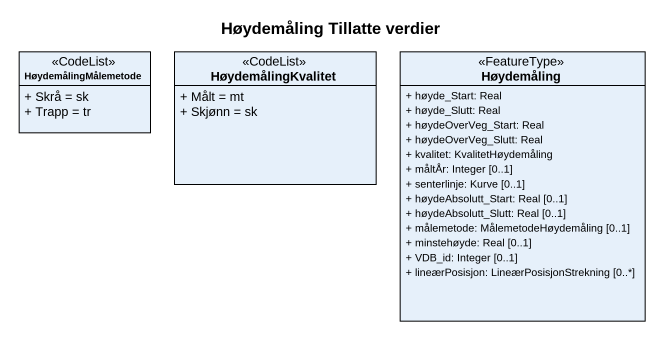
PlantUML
@startuml
title Høydemåling Tillatte verdier
hide circle
hide empty members
skinparam classAttributeIconSize 0
class HøydemålingMålemetode <<CodeList>> {
  + Skrå = sk
  + Trapp = tr
}
class HøydemålingKvalitet <<CodeList>> {
  + Målt = mt
  + Skjønn = sk
}
class Høydemåling <<FeatureType>> {
  + høyde_Start: Real
  + høyde_Slutt: Real
  + høydeOverVeg_Start: Real
  + høydeOverVeg_Slutt: Real
  + kvalitet: KvalitetHøydemåling
  + måltÅr: Integer [0..1]
  + senterlinje: Kurve [0..1]
  + høydeAbsolutt_Start: Real [0..1]
  + høydeAbsolutt_Slutt: Real [0..1]
  + målemetode: MålemetodeHøydemåling [0..1]
  + minstehøyde: Real [0..1]
  + VDB_id: Integer [0..1]
  + lineærPosisjon: LineærPosisjonStrekning [0..*]
}
@enduml
